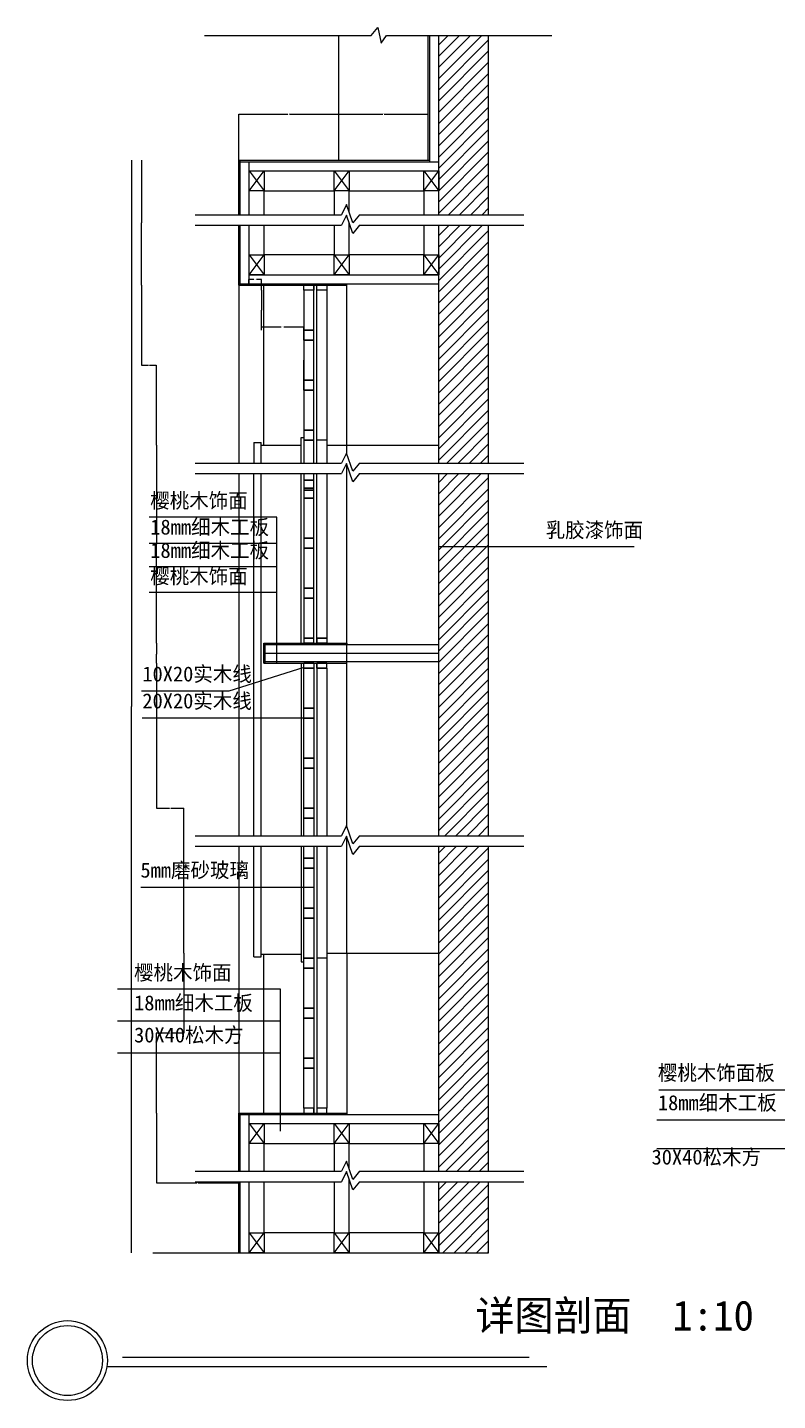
# Model space of a CAD drawing. Header units: metres. Extents: x 131195 to 135203, y -47346 to -44477.
# Drawn here: x 131195 to 132696, y -47224 to -44477 of the extents above; entities that cross this region are included whole.
import ezdxf

# ---------------------------------------------------------------- set-up
doc = ezdxf.new("R2010")
doc.units = ezdxf.units.M
for name, color, linetype in [('中线', 5, 'Continuous'), ('浅线', 2, 'Continuous'), ('粗线', 7, 'Continuous'), ('细实线', 1, 'Continuous'), ('细线', 1, 'Continuous')]:
    doc.layers.add(name, color=color, linetype=linetype)
doc.dimstyles.get("Standard").update_dxf_attribs({"dimtxt": 2.5, "dimasz": 2.5, "dimexe": 1.25, "dimexo": 0.625, "dimtad": 1, "dimcen": 2.5, "dimazin": 3, "dimtfac": 1, "dimtmove": 0, "dimatfit": 3})

# ---------------------------------------------------------------- blocks, each defined once
blk = doc.blocks.new('A$C03BD5A20')
at = {"layer": '细线'}
for p, q in [((0, 40), (30, 0)), ((0, 0), (30, 40))]:
    blk.add_line(p, q, dxfattribs=at)
blk.add_lwpolyline([(0, 40), (30, 40), (30, 0), (0, 0)], close=True, dxfattribs=at)
blk = doc.blocks.new('_CLOSEDFILLED')
at = {"color": 0, "linetype": 'BYBLOCK'}
blk.add_solid([(-1, 0), (0, 0), (-1, 0)], dxfattribs=at)
blk = doc.blocks.new('*D1')
for p, q in [((131747.34, -45176.11), (131747.09, -45176.11)), ((131747.59, -45182.51), (131747.59, -45176.11)), ((131747.59, -45202.51), (131747.59, -45176.11)), ((131747.59, -45176.11), (131747.59, -45176.11)), ((131747.84, -45176.11), (131748.09, -45176.11))]:
    blk.add_line(p, q)
at = {"layer": 'Defpoints'}
for p in [(131747.59, -45176.11), (131747.59, -45182.51), (131747.59, -45202.51)]:
    blk.add_point(p, dxfattribs=at)
at = {"layer": '细线', "xscale": 0.25, "yscale": 0.25}
blk.add_blockref('_CLOSEDFILLED', (131747.59, -45176.11), dxfattribs=at)
at = {"layer": '细线', "xscale": 0.25, "yscale": 0.25, "rotation": 180}
blk.add_blockref('_CLOSEDFILLED', (131747.59, -45176.11), dxfattribs=at)
at = {"layer": '细线', "insert": (131747.59, -45174.985), "char_height": 1, "attachment_point": 5}
blk.add_mtext('0', dxfattribs=at)
blk = doc.blocks.new('*D2')
for p, q in [((131662.92, -45082.51), (131662.92, -45076.11)), ((131663.17, -45076.11), (131702.755, -45076.11)), ((131707.755, -45076.11), (131747.34, -45076.11)), ((131747.59, -45102.51), (131747.59, -45076.11))]:
    blk.add_line(p, q)
at = {"layer": 'Defpoints'}
for p in [(131662.92, -45076.11), (131662.92, -45082.51), (131747.59, -45102.51)]:
    blk.add_point(p, dxfattribs=at)
at = {"layer": '细线', "xscale": 0.25, "yscale": 0.25, "rotation": 180}
blk.add_blockref('_CLOSEDFILLED', (131662.92, -45076.11), dxfattribs=at)
at = {"layer": '细线', "xscale": 0.25, "yscale": 0.25}
blk.add_blockref('_CLOSEDFILLED', (131747.59, -45076.11), dxfattribs=at)
at = {"layer": '细线', "insert": (131705.255, -45076.11), "char_height": 1, "attachment_point": 5}
blk.add_mtext('84,67', dxfattribs=at)
blk = doc.blocks.new('*D3')
for p, q in [((131647.9, -44981.11), (131637.63, -44981.11)), ((131637.88, -44992.51), (131637.88, -44981.11)), ((131663.17, -44981.11), (131652.9, -44981.11)), ((131662.92, -45002.51), (131662.92, -44981.11))]:
    blk.add_line(p, q)
at = {"layer": 'Defpoints'}
for p in [(131662.92, -44981.11), (131637.88, -44992.51), (131662.92, -45002.51)]:
    blk.add_point(p, dxfattribs=at)
at = {"layer": '细线', "xscale": 0.25, "yscale": 0.25}
blk.add_blockref('_CLOSEDFILLED', (131637.88, -44981.11), dxfattribs=at)
at = {"layer": '细线', "xscale": 0.25, "yscale": 0.25, "rotation": 180}
blk.add_blockref('_CLOSEDFILLED', (131662.92, -44981.11), dxfattribs=at)
at = {"layer": '细线', "insert": (131650.4, -44981.11), "char_height": 1, "attachment_point": 5}
blk.add_mtext('25,04', dxfattribs=at)
blk = doc.blocks.new('*D4')
for p, q in [((131452.79, -46648.54), (131452.79, -46788.3)), ((131453.04, -46788.3), (131533.69, -46788.3)), ((131536.69, -46788.3), (131617.34, -46788.3)), ((131617.59, -46928.06), (131617.59, -46788.3))]:
    blk.add_line(p, q)
at = {"layer": 'Defpoints'}
for p in [(131452.79, -46648.54), (131452.79, -46788.3), (131617.59, -46928.06)]:
    blk.add_point(p, dxfattribs=at)
at = {"layer": '细线', "xscale": 0.25, "yscale": 0.25, "rotation": 180}
blk.add_blockref('_CLOSEDFILLED', (131452.79, -46788.3), dxfattribs=at)
at = {"layer": '细线', "xscale": 0.25, "yscale": 0.25}
blk.add_blockref('_CLOSEDFILLED', (131617.59, -46788.3), dxfattribs=at)
at = {"layer": '细线', "insert": (131535.19, -46788.3), "char_height": 1, "attachment_point": 5}
blk.add_mtext('880', dxfattribs=at)
blk = doc.blocks.new('*D5')
for p, q in [((131507.79, -46328.75), (131507.79, -46488.65)), ((131478.79, -46488.65), (131452.54, -46488.65)), ((131452.79, -46648.54), (131452.79, -46488.65)), ((131508.04, -46488.65), (131481.79, -46488.65))]:
    blk.add_line(p, q)
at = {"layer": 'Defpoints'}
for p in [(131507.79, -46328.75), (131507.79, -46488.65), (131452.79, -46648.54)]:
    blk.add_point(p, dxfattribs=at)
at = {"layer": '细线', "xscale": 0.25, "yscale": 0.25}
blk.add_blockref('_CLOSEDFILLED', (131452.79, -46488.65), dxfattribs=at)
at = {"layer": '细线', "xscale": 0.25, "yscale": 0.25, "rotation": 180}
blk.add_blockref('_CLOSEDFILLED', (131507.79, -46488.65), dxfattribs=at)
at = {"layer": '细线', "insert": (131480.29, -46488.65), "char_height": 1, "attachment_point": 5}
blk.add_mtext('320', dxfattribs=at)
blk = doc.blocks.new('*D6')
for p, q in [((131452.79, -45748.54), (131452.79, -46038.65)), ((131453.04, -46038.65), (131478.79, -46038.65)), ((131481.79, -46038.65), (131507.54, -46038.65)), ((131507.79, -46328.75), (131507.79, -46038.65))]:
    blk.add_line(p, q)
at = {"layer": 'Defpoints'}
for p in [(131452.79, -45748.54), (131452.79, -46038.65), (131507.79, -46328.75)]:
    blk.add_point(p, dxfattribs=at)
at = {"layer": '细线', "xscale": 0.25, "yscale": 0.25, "rotation": 180}
blk.add_blockref('_CLOSEDFILLED', (131452.79, -46038.65), dxfattribs=at)
at = {"layer": '细线', "xscale": 0.25, "yscale": 0.25}
blk.add_blockref('_CLOSEDFILLED', (131507.79, -46038.65), dxfattribs=at)
at = {"layer": '细线', "insert": (131480.29, -46038.65), "char_height": 1, "attachment_point": 5}
blk.add_mtext('580', dxfattribs=at)
blk = doc.blocks.new('*D7')
for p, q in [((131402.79, -44742.75), (131402.79, -45835.41)), ((131402.54, -45835.41), (131402.29, -45835.41)), ((131402.79, -46928.06), (131402.79, -45835.41)), ((131402.79, -45835.41), (131402.79, -45835.41)), ((131403.04, -45835.41), (131403.29, -45835.41))]:
    blk.add_line(p, q)
at = {"layer": 'Defpoints'}
for p in [(131402.79, -44742.75), (131402.79, -45835.41), (131402.79, -46928.06)]:
    blk.add_point(p, dxfattribs=at)
at = {"layer": '细线', "xscale": 0.25, "yscale": 0.25}
blk.add_blockref('_CLOSEDFILLED', (131402.79, -45835.41), dxfattribs=at)
at = {"layer": '细线', "xscale": 0.25, "yscale": 0.25, "rotation": 180}
blk.add_blockref('_CLOSEDFILLED', (131402.79, -45835.41), dxfattribs=at)
at = {"layer": '细线', "insert": (131402.79, -45834.285), "char_height": 1, "attachment_point": 5}
blk.add_mtext('3200', dxfattribs=at)
blk = doc.blocks.new('*D8')
for p, q in [((131452.79, -45312.3), (131452.79, -45510.42)), ((131452.54, -45510.42), (131452.29, -45510.42)), ((131452.79, -45708.54), (131452.79, -45510.42)), ((131452.79, -45510.42), (131452.79, -45510.42)), ((131453.04, -45510.42), (131453.29, -45510.42))]:
    blk.add_line(p, q)
at = {"layer": 'Defpoints'}
for p in [(131452.79, -45312.3), (131452.79, -45510.42), (131452.79, -45708.54)]:
    blk.add_point(p, dxfattribs=at)
at = {"layer": '细线', "xscale": 0.25, "yscale": 0.25}
blk.add_blockref('_CLOSEDFILLED', (131452.79, -45510.42), dxfattribs=at)
at = {"layer": '细线', "xscale": 0.25, "yscale": 0.25, "rotation": 180}
blk.add_blockref('_CLOSEDFILLED', (131452.79, -45510.42), dxfattribs=at)
at = {"layer": '细线', "insert": (131452.79, -45509.295), "char_height": 1, "attachment_point": 5}
blk.add_mtext('580', dxfattribs=at)
blk = doc.blocks.new('*D9')
for p, q in [((131452.79, -45708.54), (131452.79, -45730.58)), ((131452.54, -45730.58), (131452.29, -45730.58)), ((131452.79, -45748.54), (131452.79, -45730.58)), ((131452.79, -45730.58), (131452.79, -45730.58)), ((131453.04, -45730.58), (131453.29, -45730.58))]:
    blk.add_line(p, q)
at = {"layer": 'Defpoints'}
for p in [(131452.79, -45708.54), (131452.79, -45730.58), (131452.79, -45748.54)]:
    blk.add_point(p, dxfattribs=at)
at = {"layer": '细线', "xscale": 0.25, "yscale": 0.25}
blk.add_blockref('_CLOSEDFILLED', (131452.79, -45730.58), dxfattribs=at)
at = {"layer": '细线', "xscale": 0.25, "yscale": 0.25, "rotation": 180}
blk.add_blockref('_CLOSEDFILLED', (131452.79, -45730.58), dxfattribs=at)
at = {"layer": '细线', "insert": (131452.79, -45729.455), "char_height": 1, "attachment_point": 5}
blk.add_mtext('0', dxfattribs=at)
blk = doc.blocks.new('*D10')
for p, q in [((131422.79, -44992.51), (131422.79, -45152.41)), ((131423.04, -45152.41), (131436.79, -45152.41)), ((131438.79, -45152.41), (131452.54, -45152.41)), ((131452.79, -45312.3), (131452.79, -45152.41))]:
    blk.add_line(p, q)
at = {"layer": 'Defpoints'}
for p in [(131422.79, -44992.51), (131422.79, -45152.41), (131452.79, -45312.3)]:
    blk.add_point(p, dxfattribs=at)
at = {"layer": '细线', "xscale": 0.25, "yscale": 0.25, "rotation": 180}
blk.add_blockref('_CLOSEDFILLED', (131422.79, -45152.41), dxfattribs=at)
at = {"layer": '细线', "xscale": 0.25, "yscale": 0.25}
blk.add_blockref('_CLOSEDFILLED', (131452.79, -45152.41), dxfattribs=at)
at = {"layer": '细线', "insert": (131437.79, -45152.41), "char_height": 1, "attachment_point": 5}
blk.add_mtext('30', dxfattribs=at)
blk = doc.blocks.new('*D11')
for p, q in [((131422.79, -44742.75), (131422.79, -44867.63)), ((131422.54, -44867.63), (131422.29, -44867.63)), ((131422.79, -44992.51), (131422.79, -44867.63)), ((131422.79, -44867.63), (131422.79, -44867.63)), ((131423.04, -44867.63), (131423.29, -44867.63))]:
    blk.add_line(p, q)
at = {"layer": 'Defpoints'}
for p in [(131422.79, -44742.75), (131422.79, -44867.63), (131422.79, -44992.51)]:
    blk.add_point(p, dxfattribs=at)
at = {"layer": '细线', "xscale": 0.25, "yscale": 0.25}
blk.add_blockref('_CLOSEDFILLED', (131422.79, -44867.63), dxfattribs=at)
at = {"layer": '细线', "xscale": 0.25, "yscale": 0.25, "rotation": 180}
blk.add_blockref('_CLOSEDFILLED', (131422.79, -44867.63), dxfattribs=at)
at = {"layer": '细线', "insert": (131422.79, -44866.505), "char_height": 1, "attachment_point": 5}
blk.add_mtext('0', dxfattribs=at)
blk = doc.blocks.new('*D29')
for p, q in [((131817.59, -44742.75), (131817.59, -44650.17)), ((131817.84, -44650.17), (131905.59, -44650.17)), ((131908.59, -44650.17), (131996.34, -44650.17)), ((131996.59, -44742.75), (131996.59, -44650.17))]:
    blk.add_line(p, q)
at = {"layer": 'Defpoints'}
for p in [(131817.59, -44650.17), (131817.59, -44742.75), (131996.59, -44742.75)]:
    blk.add_point(p, dxfattribs=at)
at = {"layer": '细线', "xscale": 0.25, "yscale": 0.25, "rotation": 180}
blk.add_blockref('_CLOSEDFILLED', (131817.59, -44650.17), dxfattribs=at)
at = {"layer": '细线', "xscale": 0.25, "yscale": 0.25}
blk.add_blockref('_CLOSEDFILLED', (131996.59, -44650.17), dxfattribs=at)
at = {"layer": '细线', "insert": (131907.09, -44650.17), "char_height": 1, "attachment_point": 5}
blk.add_mtext('179', dxfattribs=at)
blk = doc.blocks.new('*D30')
for p, q in [((131617.59, -44742.75), (131617.59, -44650.17)), ((131617.84, -44650.17), (131716.09, -44650.17)), ((131719.09, -44650.17), (131817.34, -44650.17)), ((131817.59, -44742.75), (131817.59, -44650.17))]:
    blk.add_line(p, q)
at = {"layer": 'Defpoints'}
for p in [(131617.59, -44650.17), (131617.59, -44742.75), (131817.59, -44742.75)]:
    blk.add_point(p, dxfattribs=at)
at = {"layer": '细线', "xscale": 0.25, "yscale": 0.25, "rotation": 180}
blk.add_blockref('_CLOSEDFILLED', (131617.59, -44650.17), dxfattribs=at)
at = {"layer": '细线', "xscale": 0.25, "yscale": 0.25}
blk.add_blockref('_CLOSEDFILLED', (131817.59, -44650.17), dxfattribs=at)
at = {"layer": '细线', "insert": (131717.59, -44650.17), "char_height": 1, "attachment_point": 5}
blk.add_mtext('200', dxfattribs=at)
blk = doc.blocks.new('*D34')
for p, q in [((131747.59, -45102.51), (131747.59, -45142.51)), ((131747.34, -45142.51), (131747.09, -45142.51)), ((131747.59, -45182.51), (131747.59, -45142.51)), ((131747.59, -45142.51), (131747.59, -45142.51)), ((131747.84, -45142.51), (131748.09, -45142.51))]:
    blk.add_line(p, q)
at = {"layer": 'Defpoints'}
for p in [(131747.59, -45102.51), (131747.59, -45142.51), (131747.59, -45182.51)]:
    blk.add_point(p, dxfattribs=at)
at = {"layer": '细线', "xscale": 0.25, "yscale": 0.25}
blk.add_blockref('_CLOSEDFILLED', (131747.59, -45142.51), dxfattribs=at)
at = {"layer": '细线', "xscale": 0.25, "yscale": 0.25, "rotation": 180}
blk.add_blockref('_CLOSEDFILLED', (131747.59, -45142.51), dxfattribs=at)
at = {"layer": '细线', "insert": (131747.59, -45141.385), "char_height": 1, "attachment_point": 5}
blk.add_mtext('0', dxfattribs=at)
blk = doc.blocks.new('*D38')
for p, q in [((131662.92, -45002.51), (131662.92, -45042.51)), ((131662.67, -45042.51), (131662.42, -45042.51)), ((131662.92, -45082.51), (131662.92, -45042.51)), ((131662.92, -45042.51), (131662.92, -45042.51)), ((131663.17, -45042.51), (131663.42, -45042.51))]:
    blk.add_line(p, q)
at = {"layer": 'Defpoints'}
for p in [(131662.92, -45002.51), (131662.92, -45042.51), (131662.92, -45082.51)]:
    blk.add_point(p, dxfattribs=at)
at = {"layer": '细线', "xscale": 0.25, "yscale": 0.25}
blk.add_blockref('_CLOSEDFILLED', (131662.92, -45042.51), dxfattribs=at)
at = {"layer": '细线', "xscale": 0.25, "yscale": 0.25, "rotation": 180}
blk.add_blockref('_CLOSEDFILLED', (131662.92, -45042.51), dxfattribs=at)
at = {"layer": '细线', "insert": (131662.92, -45041.385), "char_height": 1, "attachment_point": 5}
blk.add_mtext('0', dxfattribs=at)

msp = doc.modelspace()

# ---------------------------------------------------------------- hatches: boundary and pattern name
at = {"layer": '浅线'}
h = msp.add_hatch(dxfattribs=at)
h.set_pattern_fill('ANSI31', scale=5)
h.paths.add_polyline_path([(132117.59, -44492.75), (132017.59, -44492.75), (132017.59, -44851.66), (132117.59, -44851.66)])
h.paths.add_polyline_path([(132117.59, -44872.78), (132017.59, -44872.78), (132017.59, -45348.41), (132117.59, -45348.41)])
h = msp.add_hatch(dxfattribs=at)
h.set_pattern_fill('ANSI31', scale=5)
h.paths.add_polyline_path([(132117.59, -45369.53), (132017.59, -45369.53), (132017.59, -46093.76), (132117.59, -46093.76)])
h = msp.add_hatch(dxfattribs=at)
h.set_pattern_fill('ANSI31', scale=5)
h.paths.add_polyline_path([(132017.59, -46928.06), (132117.59, -46928.06), (132117.59, -46785.95), (132017.59, -46785.95)])
h.paths.add_polyline_path([(132017.59, -46764.83), (132117.59, -46764.83), (132117.59, -46114.88), (132017.59, -46114.88)])

# ---------------------------------------------------------------- linework, layer by layer
at = {"layer": '中线'}
for p, q in [((131767.59, -45348.41), (131767.59, -44992.51)), ((131773.59, -45348.41), (131773.59, -44992.51)), ((131767.59, -45708.54), (131767.59, -45369.53)), ((131773.59, -45708.54), (131773.59, -45369.53)), ((131767.59, -45748.54), (131767.59, -46093.76)), ((131773.59, -45748.54), (131773.59, -46093.76)), ((131767.59, -46114.88), (131767.59, -46648.54)), ((131773.59, -46114.88), (131773.59, -46648.54))]:
    msp.add_line(p, q, dxfattribs=at)
at = {"layer": '浅线'}
for p, q in [((131549.18, -44492.75), (131882.47, -44492.75)), ((131913.1, -44492.75), (132243.83, -44492.75)), ((131530.23, -44851.66), (131823.3, -44851.66)), ((131530.23, -44872.78), (131823.3, -44872.78)), ((131858.93, -44851.66), (132188.13, -44851.66)), ((131858.93, -44872.78), (132188.13, -44872.78)), ((131617.59, -44992.51), (131617.59, -45348.41)), ((131667.59, -45312.3), (131667.59, -44992.51)), ((131747.59, -45002.51), (131747.59, -45348.41)), ((131793.59, -45002.51), (131793.59, -45348.41)), ((131833.59, -45312.3), (131833.59, -44992.51)), ((131793.59, -45302.3), (131773.59, -45302.3)), ((131833.59, -45329.33), (131833.59, -45312.3)), ((131530.23, -45348.41), (131823.3, -45348.41)), ((131530.23, -45369.53), (131823.3, -45369.53)), ((131617.59, -45369.53), (131617.59, -46093.76)), ((131747.59, -45369.53), (131747.59, -45698.54)), ((131793.59, -45369.53), (131793.59, -45698.54)), ((131833.59, -45708.54), (131833.59, -45350.45)), ((131858.93, -45348.41), (132188.13, -45348.41)), ((131858.93, -45369.53), (132188.13, -45369.53)), ((131833.59, -45745.54), (131833.59, -45711.54)), ((131833.59, -46074.68), (131833.59, -45748.54)), ((131747.59, -46093.76), (131747.59, -45758.54)), ((131793.59, -45758.54), (131793.59, -46093.76)), ((131530.23, -46093.76), (131823.3, -46093.76)), ((131530.23, -46114.88), (131823.3, -46114.88)), ((131617.59, -46114.88), (131617.59, -46648.54)), ((131747.59, -46638.54), (131747.59, -46114.88)), ((131793.59, -46114.88), (131793.59, -46638.54)), ((131833.59, -46328.75), (131833.59, -46095.8)), ((131858.93, -46093.76), (132188.13, -46093.76)), ((131858.93, -46114.88), (132188.13, -46114.88)), ((131667.59, -46650.54), (131667.59, -46330.75)), ((131833.59, -46328.75), (131833.59, -46651.54)), ((131793.59, -46338.75), (131773.59, -46338.75)), ((131530.23, -46764.83), (131823.3, -46764.83)), ((131858.93, -46764.83), (132188.13, -46764.83)), ((131530.23, -46785.95), (131823.3, -46785.95)), ((131858.93, -46785.95), (132188.13, -46785.95))]:
    msp.add_line(p, q, dxfattribs=at)
for points in [[(131882.47, -44492.75), (131895.6, -44477), (131902.47, -44508.22), (131913.1, -44492.75)], [(131668.59, -44851.66), (131668.59, -44803.75), (131808.59, -44803.75), (131808.59, -44851.66)], [(131838.59, -44846.83), (131838.59, -44803.75), (131987.59, -44803.75), (131987.59, -44851.66)], [(131858.93, -44851.66), (131846.07, -44868.12), (131833.2, -44831.46), (131823.3, -44851.66)], [(131808.59, -44872.78), (131808.59, -44931.51), (131668.59, -44931.51), (131668.59, -44872.78)], [(131858.93, -44872.78), (131846.07, -44889.24), (131833.2, -44852.58), (131823.3, -44872.78)], [(131987.59, -44872.78), (131987.59, -44931.51), (131838.59, -44931.51), (131838.59, -44867.95)], [(131858.93, -45348.41), (131846.07, -45364.87), (131833.2, -45328.21), (131823.3, -45348.41)], [(131858.93, -45369.53), (131846.07, -45385.99), (131833.2, -45349.33), (131823.3, -45369.53)], [(131858.93, -46093.76), (131846.07, -46110.22), (131833.2, -46073.56), (131823.3, -46093.76)], [(131858.93, -46114.88), (131846.07, -46131.34), (131833.2, -46094.68), (131823.3, -46114.88)], [(131668.59, -46764.83), (131668.59, -46709.54), (131808.59, -46709.54), (131808.59, -46764.83)], [(131838.59, -46760), (131838.59, -46709.54), (131987.59, -46709.54), (131987.59, -46764.83)], [(131858.93, -46764.83), (131846.07, -46781.29), (131833.2, -46744.63), (131823.3, -46764.83)], [(131858.93, -46785.95), (131846.07, -46802.41), (131833.2, -46765.75), (131823.3, -46785.95)], [(131808.59, -46785.95), (131808.59, -46888.06), (131668.59, -46888.06), (131668.59, -46785.95)], [(131987.59, -46785.95), (131987.59, -46888.06), (131838.59, -46888.06), (131838.59, -46781.12)]]:
    msp.add_lwpolyline(points, dxfattribs=at)
at = {"layer": '粗线'}
for p, q in [((132017.59, -44851.66), (132017.59, -44492.75)), ((132017.59, -45348.41), (132017.59, -44872.78)), ((132017.59, -46093.76), (132017.59, -45369.53)), ((132017.59, -46764.83), (132017.59, -46114.88)), ((132017.59, -46928.06), (132017.59, -46785.95)), ((131445.45, -46928.06), (132117.59, -46928.06))]:
    msp.add_line(p, q, dxfattribs=at)
msp.add_circle((131274.85, -47143.58), 70, dxfattribs=at)
at = {"layer": '细实线'}
for p, q in [((131996.59, -44742.75), (131996.59, -44492.75)), ((131999.59, -44745.75), (131999.59, -44492.75))]:
    msp.add_line(p, q, dxfattribs=at)
at = {"layer": '细线'}
for p, q in [((131817.59, -44742.75), (131817.59, -44492.75)), ((132017.59, -44492.75), (132117.59, -44492.75)), ((132117.59, -44851.66), (132117.59, -44492.75)), ((131617.59, -44851.66), (131617.59, -44742.75)), ((131617.59, -44742.75), (131999.59, -44742.75)), ((131620.59, -44851.66), (131620.59, -44742.75)), ((131620.59, -44745.75), (132017.59, -44745.75)), ((131638.59, -44851.66), (131638.59, -44745.75)), ((131638.59, -44763.75), (132017.59, -44763.75)), ((131638.59, -44763.75), (131668.59, -44803.75)), ((131638.59, -44803.75), (131668.59, -44763.75)), ((131617.59, -44992.51), (131617.59, -44872.78)), ((131620.59, -44992.51), (131620.59, -44872.78)), ((131638.59, -44989.51), (131638.59, -44872.78)), ((132117.59, -45348.41), (132117.59, -44872.78)), ((131638.59, -44971.51), (131668.59, -44931.51)), ((131638.59, -44931.51), (131668.59, -44971.51)), ((131638.59, -44971.51), (132017.59, -44971.51)), ((131617.59, -44992.51), (131833.59, -44992.51)), ((131620.59, -44989.51), (132017.59, -44989.51)), ((131833.59, -44992.51), (131833.59, -44989.51)), ((131767.59, -45082.51), (131747.59, -45082.51)), ((131747.59, -45082.51), (131747.59, -45102.51)), ((131747.59, -45082.51), (131767.59, -45082.51)), ((131767.59, -45102.51), (131747.59, -45102.51)), ((131747.59, -45102.51), (131767.59, -45102.51)), ((131747.59, -45182.51), (131747.59, -45202.51)), ((131767.59, -45182.51), (131747.59, -45182.51)), ((131747.59, -45182.51), (131767.59, -45182.51)), ((131767.59, -45202.51), (131747.59, -45202.51)), ((131747.59, -45202.51), (131767.59, -45202.51)), ((131747.59, -45282.51), (131767.59, -45282.51)), ((131767.59, -45282.51), (131747.59, -45282.51)), ((131747.59, -45282.51), (131747.59, -45302.51)), ((131647.59, -45307.3), (131647.59, -45348.41)), ((131647.59, -45307.3), (131662.59, -45307.3)), ((131662.59, -45348.41), (131662.59, -45307.3)), ((131662.59, -45312.3), (131742.59, -45312.3)), ((131742.59, -45348.41), (131742.59, -45297.3)), ((131742.59, -45297.3), (131747.59, -45297.3)), ((131747.59, -45298.54), (131747.59, -45318.54)), ((131747.59, -45302.51), (131767.59, -45302.51)), ((131767.59, -45302.51), (131747.59, -45302.51)), ((131793.59, -45312.3), (132017.59, -45312.3)), ((131647.59, -46093.76), (131647.59, -45369.53)), ((131662.59, -45708.54), (131662.59, -45369.53)), ((131742.59, -45708.54), (131742.59, -45369.53)), ((132117.59, -46093.76), (132117.59, -45369.53)), ((131747.59, -45382.51), (131767.59, -45382.51)), ((131767.59, -45382.51), (131747.59, -45382.51)), ((131747.59, -45382.51), (131747.59, -45402.51)), ((131747.59, -45398.54), (131767.59, -45398.54)), ((131767.59, -45398.54), (131747.59, -45398.54)), ((131747.59, -45398.54), (131747.59, -45418.54)), ((131747.59, -45402.51), (131767.59, -45402.51)), ((131767.59, -45402.51), (131747.59, -45402.51)), ((131747.59, -45418.54), (131767.59, -45418.54)), ((131767.59, -45418.54), (131747.59, -45418.54)), ((131693.78, -45456.36), (131438.67, -45456.36)), ((131693.78, -45748.54), (131693.78, -45456.36)), ((131693.78, -45509.21), (131438.67, -45509.21)), ((131747.59, -45498.54), (131747.59, -45518.54)), ((131747.59, -45498.54), (131767.59, -45498.54)), ((131767.59, -45498.54), (131747.59, -45498.54)), ((131747.59, -45518.54), (131767.59, -45518.54)), ((131767.59, -45518.54), (131747.59, -45518.54)), ((131693.78, -45555.92), (131438.67, -45555.92)), ((131693.78, -45607.54), (131438.67, -45607.54)), ((131747.59, -45598.54), (131767.59, -45598.54)), ((131767.59, -45598.54), (131747.59, -45598.54)), ((131747.59, -45598.54), (131747.59, -45618.54)), ((131747.59, -45618.54), (131767.59, -45618.54)), ((131767.59, -45618.54), (131747.59, -45618.54)), ((131747.59, -45698.54), (131767.59, -45698.54)), ((131767.59, -45698.54), (131747.59, -45698.54)), ((131747.59, -45698.54), (131747.59, -45708.54)), ((131773.59, -45698.54), (131793.59, -45698.54)), ((131793.59, -45698.54), (131773.59, -45698.54)), ((131773.59, -45698.54), (131773.59, -45708.54)), ((131793.59, -45698.54), (131793.59, -45708.54)), ((131662.59, -46093.76), (131662.59, -45708.54)), ((131667.59, -45748.54), (131667.59, -45708.54)), ((131667.59, -45708.54), (131833.59, -45708.54)), ((131670.59, -45748.54), (131670.59, -45708.54)), ((131670.59, -45711.54), (132017.59, -45711.54)), ((131670.59, -45728.54), (132017.59, -45728.54)), ((131747.59, -45708.54), (131767.59, -45708.54)), ((131767.59, -45708.54), (131747.59, -45708.54)), ((131793.59, -45708.54), (131773.59, -45708.54)), ((131773.59, -45708.54), (131793.59, -45708.54)), ((131833.59, -45708.54), (131833.59, -45711.54)), ((131667.59, -45748.54), (131833.59, -45748.54)), ((131670.59, -45745.54), (132017.59, -45745.54)), ((131742.59, -45748.54), (131742.59, -46093.76)), ((131767.59, -45748.54), (131747.59, -45748.54)), ((131747.59, -45748.54), (131767.59, -45748.54)), ((131747.59, -45758.54), (131747.59, -45748.54)), ((131793.59, -45748.54), (131773.59, -45748.54)), ((131773.59, -45748.54), (131793.59, -45748.54)), ((131773.59, -45758.54), (131773.59, -45748.54)), ((131793.59, -45758.54), (131793.59, -45748.54)), ((131833.59, -45748.54), (131833.59, -45745.54)), ((131747.59, -45758.54), (131767.59, -45758.54)), ((131767.59, -45758.54), (131747.59, -45758.54)), ((131773.59, -45758.54), (131793.59, -45758.54)), ((131793.59, -45758.54), (131773.59, -45758.54)), ((131747.59, -45838.54), (131767.59, -45838.54)), ((131767.59, -45838.54), (131747.59, -45838.54)), ((131747.59, -45858.54), (131747.59, -45838.54)), ((131747.59, -45858.54), (131767.59, -45858.54)), ((131767.59, -45858.54), (131747.59, -45858.54)), ((131747.59, -45938.54), (131767.59, -45938.54)), ((131767.59, -45938.54), (131747.59, -45938.54)), ((131747.59, -45958.54), (131747.59, -45938.54)), ((131747.59, -45958.54), (131767.59, -45958.54)), ((131767.59, -45958.54), (131747.59, -45958.54)), ((131747.59, -46038.54), (131767.59, -46038.54)), ((131767.59, -46038.54), (131747.59, -46038.54)), ((131747.59, -46058.54), (131747.59, -46038.54)), ((131747.59, -46058.54), (131767.59, -46058.54)), ((131767.59, -46058.54), (131747.59, -46058.54)), ((131647.59, -46335.75), (131647.59, -46114.88)), ((131662.59, -46335.75), (131662.59, -46114.88)), ((131742.59, -46114.88), (131742.59, -46345.75)), ((132117.59, -46764.83), (132117.59, -46114.88)), ((131747.59, -46138.54), (131767.59, -46138.54)), ((131767.59, -46138.54), (131747.59, -46138.54)), ((131747.59, -46158.54), (131747.59, -46138.54)), ((131747.59, -46158.54), (131767.59, -46158.54)), ((131767.59, -46158.54), (131747.59, -46158.54)), ((131747.59, -46238.54), (131767.59, -46238.54)), ((131767.59, -46238.54), (131747.59, -46238.54)), ((131747.59, -46258.54), (131747.59, -46238.54)), ((131747.59, -46258.54), (131767.59, -46258.54)), ((131767.59, -46258.54), (131747.59, -46258.54)), ((131662.59, -46330.75), (131742.59, -46330.75)), ((131793.59, -46328.75), (132017.59, -46328.75)), ((131647.59, -46335.75), (131662.59, -46335.75)), ((131742.59, -46345.75), (131747.59, -46345.75)), ((131747.59, -46338.54), (131767.59, -46338.54)), ((131767.59, -46338.54), (131747.59, -46338.54)), ((131747.59, -46358.54), (131747.59, -46338.54)), ((131747.59, -46358.54), (131767.59, -46358.54)), ((131767.59, -46358.54), (131747.59, -46358.54)), ((131700.92, -46400.48), (131375.05, -46400.48)), ((131700.92, -46684.73), (131700.92, -46400.48)), ((131747.59, -46458.54), (131747.59, -46438.54)), ((131767.59, -46438.54), (131747.59, -46438.54)), ((131747.59, -46438.54), (131767.59, -46438.54)), ((131700.92, -46464.68), (131375.05, -46464.68)), ((131767.59, -46458.54), (131747.59, -46458.54)), ((131747.59, -46458.54), (131767.59, -46458.54)), ((131700.92, -46528.87), (131375.05, -46528.87)), ((131747.59, -46538.54), (131767.59, -46538.54)), ((131767.59, -46538.54), (131747.59, -46538.54)), ((131747.59, -46558.54), (131747.59, -46538.54)), ((131747.59, -46558.54), (131767.59, -46558.54)), ((131767.59, -46558.54), (131747.59, -46558.54)), ((132897.24, -46602.83), (132458.04, -46602.83)), ((131617.59, -46764.83), (131617.59, -46648.54)), ((131617.59, -46648.54), (131833.59, -46648.54)), ((131620.59, -46764.83), (131620.59, -46648.54)), ((131620.59, -46651.54), (132017.59, -46651.54)), ((131638.59, -46764.83), (131638.59, -46651.54)), ((132744.9, -46662.6), (132453.83, -46662.6)), ((131638.59, -46669.54), (132017.59, -46669.54)), ((132744.9, -46720.39), (132453.83, -46720.39)), ((131617.59, -46913.43), (131617.59, -46785.95)), ((131620.59, -46928.06), (131620.59, -46785.95)), ((131638.59, -46928.06), (131638.59, -46785.95)), ((132117.59, -46928.06), (132117.59, -46785.95)), ((131617.59, -46913.43), (131620.59, -46913.43)), ((131617.59, -46918.43), (131620.59, -46918.43)), ((131617.59, -46928.06), (131617.59, -46918.43)), ((131354, -47155.21), (132234.12, -47155.21))]:
    msp.add_line(p, q, dxfattribs=at)
for points in [[(131638.59, -44763.75), (131668.59, -44763.75), (131668.59, -44803.75), (131638.59, -44803.75)], [(131638.59, -44931.51), (131668.59, -44931.51), (131668.59, -44971.51), (131638.59, -44971.51)], [(131747.59, -45002.51), (131747.59, -44992.51), (131767.59, -44992.51), (131767.59, -45002.51)], [(131773.59, -45002.51), (131773.59, -44992.51), (131793.59, -44992.51), (131793.59, -45002.51)], [(131747.59, -46638.54), (131747.59, -46648.54), (131767.59, -46648.54), (131767.59, -46638.54)], [(131773.59, -46638.54), (131773.59, -46648.54), (131793.59, -46648.54), (131793.59, -46638.54)]]:
    msp.add_lwpolyline(points, close=True, dxfattribs=at)
msp.add_lwpolyline([(131384.9, -47136.54), (132198.62, -47136.54)], dxfattribs=at)
msp.add_circle((131274.85, -47143.58), 80, dxfattribs=at)
msp.add_arc((131615.05, -46915.93), 3.57, 315.5, 44.5, dxfattribs=at)

# ---------------------------------------------------------------- block references
for p in [(131808.59, -44803.75), (131987.59, -44803.75), (131808.59, -44971.51), (131987.59, -44971.51), (131638.59, -46709.54), (131808.59, -46709.54), (131987.59, -46709.54), (131638.59, -46928.06), (131808.59, -46928.06), (131987.59, -46928.06)]:
    msp.add_blockref('A$C03BD5A20', p, dxfattribs=at)

# ---------------------------------------------------------------- texts
at = {"layer": '细线', "attachment_point": 1}
for s, insert, char_height in [('樱桃木饰面', (131440.56, -45408.42), 30), ('18mm细木工板', (131440.56, -45461.27), 30), ('乳胶漆饰面', (132231.59, -45467.33), 30), ('18mm细木工板', (131440.56, -45507.98), 30), ('樱桃木饰面', (131440.56, -45559.61), 30), ('10X20实木线', (131424.72, -45755.2), 30), ('20X20实木线', (131424.72, -45809.09), 30), ('5mm磨砂玻璃', (131420.84, -46147.57), 30), ('樱桃木饰面', (131408.16, -46352.55), 30), ('18mm细木工板', (131408.16, -46413.1), 30), ('30X40松木方', (131408.16, -46477.3), 30), ('樱桃木饰面板', (132456.22, -46553.06), 30), ('18mm细木工板', (132456.22, -46612.82), 30), ('30X40松木方', (132443.49, -46721.52), 30), ('详图剖面  1:10', (132091.38, -47023.53), 60)]:
    msp.add_mtext(s, dxfattribs=dict(at, insert=insert, char_height=char_height))

# ---------------------------------------------------------------- dimensions: what is measured, and where the dimension line sits
at = {"layer": '细线'}
for base, p1, p2, picture, middle in [((131617.59, -44650.17), (131617.59, -44742.75), (131817.59, -44742.75), '*D30', (131717.59, -44650.17)), ((131817.59, -44650.17), (131817.59, -44742.75), (131996.59, -44742.75), '*D29', (131907.09, -44650.17)), ((131422.79, -44867.63), (131422.79, -44742.75), (131422.79, -44992.51), '*D11', (131422.79, -44866.505)), ((131662.92, -44981.11), (131662.92, -45002.51), (131637.88, -44992.51), '*D3', (131650.4, -44981.11)), ((131422.79, -45152.41), (131422.79, -44992.51), (131452.79, -45312.3), '*D10', (131437.79, -45152.41)), ((131662.92, -45042.51), (131662.92, -45002.51), (131662.92, -45082.51), '*D38', (131662.92, -45041.385)), ((131662.92, -45076.11), (131662.92, -45082.51), (131747.59, -45102.51), '*D2', (131705.255, -45076.11)), ((131747.59, -45142.51), (131747.59, -45102.51), (131747.59, -45182.51), '*D34', (131747.59, -45141.385)), ((131747.59, -45176.11), (131747.59, -45182.51), (131747.59, -45202.51), '*D1', (131747.59, -45174.985)), ((131452.79, -45730.58), (131452.79, -45708.54), (131452.79, -45748.54), '*D9', (131452.79, -45729.455))]:
    dim = msp.add_linear_dim(base=base, p1=p1, p2=p2, dimstyle='Standard', dxfattribs=at)
    dim.commit()
    dim.dimension.update_dxf_attribs({"geometry": picture, "text_midpoint": middle})
for base, p1, p2, text, picture, middle in [((131402.79, -45835.41), (131402.79, -44742.75), (131402.79, -46928.06), '3200', '*D7', (131402.79, -45834.285)), ((131452.79, -45510.42), (131452.79, -45312.3), (131452.79, -45708.54), '580', '*D8', (131452.79, -45509.295)), ((131452.79, -46038.65), (131452.79, -45748.54), (131507.79, -46328.75), '580', '*D6', (131480.29, -46038.65)), ((131507.79, -46488.65), (131507.79, -46328.75), (131452.79, -46648.54), '320', '*D5', (131480.29, -46488.65)), ((131452.79, -46788.3), (131452.79, -46648.54), (131617.59, -46928.06), '880', '*D4', (131535.19, -46788.3))]:
    dim = msp.add_linear_dim(base=base, p1=p1, p2=p2, text=text, dimstyle='Standard', dxfattribs=at)
    dim.commit()
    dim.dimension.update_dxf_attribs({"geometry": picture, "text_midpoint": middle})

# ---------------------------------------------------------------- leaders
for points in [[(132017.59, -45515.26), (132408.54, -45515.26)], [(131747.59, -45757.55), (131597.82, -45804.65), (131423.04, -45804.65)], [(131747.59, -45858.54), (131424.22, -45858.54)], [(131767.59, -46197.02), (131421.98, -46197.02)]]:
    msp.add_leader(points, dimstyle='Standard', dxfattribs=at)

doc.saveas('drawing.dxf')
